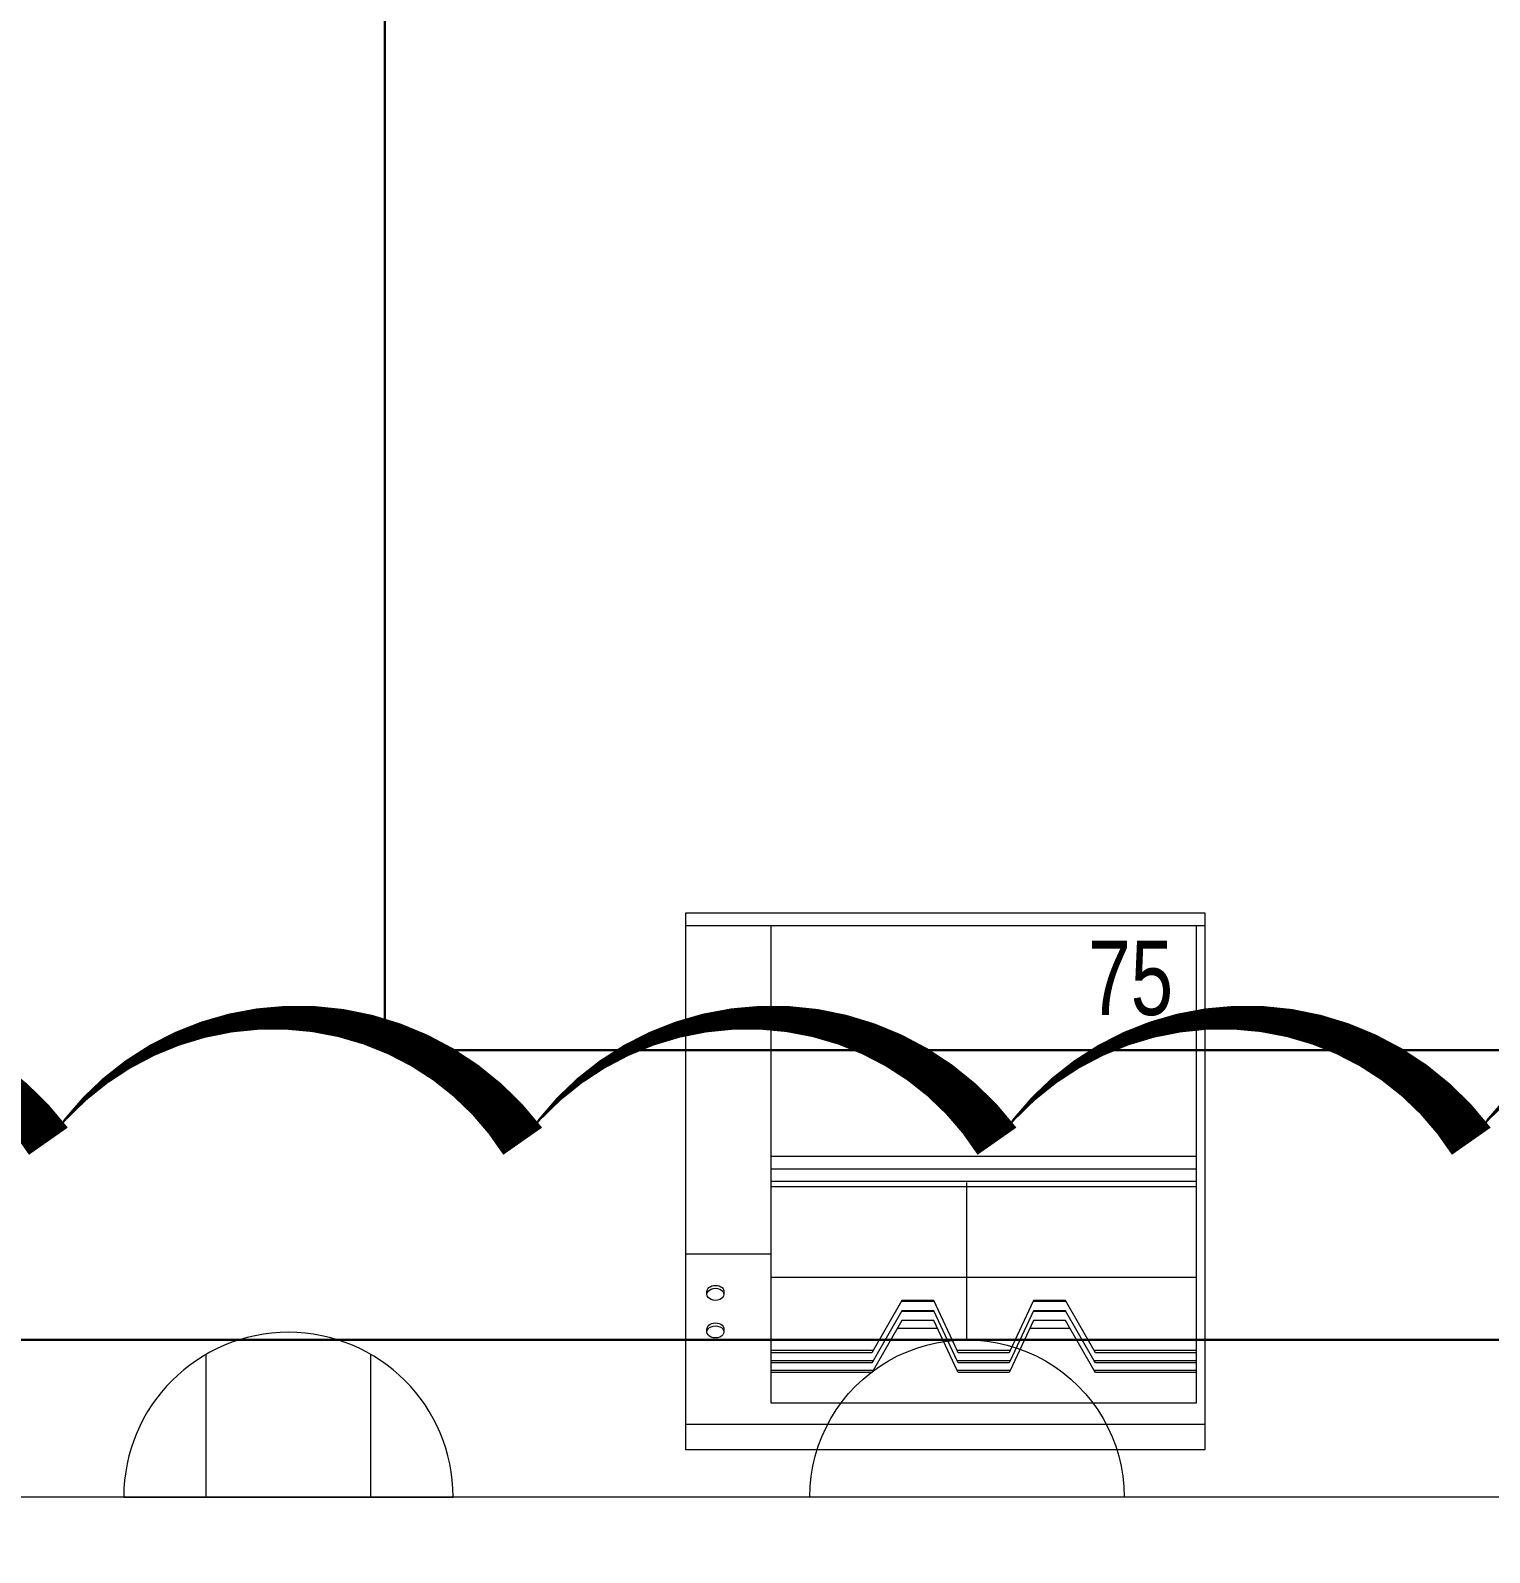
# Model space of a CAD drawing. Header units: metres. Extents: x 75097 to 220695, y -1557923 to -1361206.
# Drawn here: x 111656 to 113370, y -1438413 to -1436626 of the extents above; entities that cross this region are included whole.
import ezdxf

# ---------------------------------------------------------------- set-up
doc = ezdxf.new("R2010")
doc.units = ezdxf.units.M
doc.layers.get('0').update_dxf_attribs({"lineweight": 0})
for name, color, linetype, lineweight in [('A-100 - Copy$0$Medical Equipment and Furniture', 8, 'Continuous', 0), ('A-100 - Copy$0$Walls', 8, 'Continuous', 0), ('E-LG', 245, 'Continuous', 30)]:
    doc.layers.add(name, color=color, linetype=linetype, lineweight=lineweight)
doc.layers.add('E-POWR', color=7, linetype='Continuous', lineweight=9, true_color=0x4e7e3e)
doc.layers.add('REV 01', color=7, linetype='Continuous', lineweight=0, true_color=0xe41b4d)
doc.layers.add('PD-VENT', color=8, linetype='Continuous')
doc.styles.add('A-100 - Copy$0$X3G_ENTITY_257CFD', font='swisscl.ttf', dxfattribs={"height": 200})

# ---------------------------------------------------------------- blocks, each defined once
blk = doc.blocks.new('NORMAL SOCKET')
at = {"layer": 'E-POWR'}
for p, q in [((0, 307.7), (0, 615.4)), ((-307.7, 0), (307.7, 0))]:
    blk.add_line(p, q, dxfattribs=at)
blk.add_ellipse((0, 0), major_axis=(32.8, 305.9), ratio=1, start_param=4.81904, end_param=7.960633, dxfattribs=at)
blk = doc.blocks.new('WALL OUTLET')
at = {"layer": 'E-POWR', "extrusion": (9.94399e-05, 4.90741e-07, 1)}
blk.add_line((-193.4, 0, 0), (193.4, 0, 0), dxfattribs=at)
blk.add_line((-193.4, 0, 0), (193.4, 0, 0), dxfattribs=at)
at = {"layer": 'E-POWR', "extrusion": (9.94399e-05, 4.90741e-07, 1), "elevation": 0}
for points in [[(-96.7, 0), (-96.7, 167.5)], [(96.7, 0), (96.7, 167.5)]]:
    blk.add_lwpolyline(points, dxfattribs=at)
at = {"layer": 'E-POWR', "extrusion": (9.94399e-05, 4.90741e-07, 1)}
blk.add_arc((0, 0, 0), 193.4, 359.9963, 179.9963, dxfattribs=at)
blk = doc.blocks.new('A-100 - Copy$0$FILM PRINTER MULTI FORMAT FOR RADIOLOGY DEPARTMENT')
at = {"layer": 'A-100 - Copy$0$Medical Equipment and Furniture'}
for p, q in [((-803237.1, -359655.8, 2.4), (-803847.1, -359655.8, 2.4)), ((-803747.1, -359670.8, 2.4), (-803847.1, -359670.8, 2.4)), ((-803247.1, -359670.8, 2.4), (-803747.1, -359670.8, 2.4)), ((-803747.1, -359670.8, 2.4), (-803747.1, -360055.8, 2.4)), ((-803247.1, -360055.8, 2.4), (-803247.1, -359670.8, 2.4)), ((-803237.1, -359670.8, 2.4), (-803247.1, -359670.8, 2.4)), ((-803747.1, -359941.4, 2.4), (-803247.1, -359941.4, 2.4)), ((-803747.1, -359956, 2.4), (-803247.1, -359956, 2.4)), ((-803247.1, -359970.9, 2.4), (-803747.1, -359970.9, 2.4)), ((-803247.1, -359977.3, 2.4), (-803747.1, -359977.3, 2.4)), ((-803847.1, -360055.8, 2.4), (-803747.1, -360055.8, 2.4)), ((-803747.1, -360055.8, 2.4), (-803747.1, -360083.9, 2.4)), ((-803247.1, -360083.9, 2.4), (-803247.1, -360055.8, 2.4)), ((-803747.1, -360083.6, 2.4), (-803747.1, -360169.5, 2.4)), ((-803247.1, -360083.6, 2.4), (-803747.1, -360083.6, 2.4)), ((-803247.1, -360169.5, 2.4), (-803247.1, -360083.6, 2.4)), ((-803822.1, -360103.5, 2.4), (-803822.1, -360100, 2.4)), ((-803802.1, -360100, 2.4), (-803802.1, -360103.5, 2.4)), ((-803593.1, -360110.8, 2.4), (-803627, -360169.5, 2.4)), ((-803593.1, -360122.9, 2.4), (-803627, -360181.5, 2.4)), ((-803593.5, -360111.4, 2.4), (-803555.4, -360111.4, 2.4)), ((-803555.6, -360110.8, 2.4), (-803593.1, -360110.8, 2.4)), ((-803555.6, -360122.9, 2.4), (-803593.1, -360122.9, 2.4)), ((-803528.3, -360169.5, 2.4), (-803555.6, -360110.8, 2.4)), ((-803528.3, -360181.5, 2.4), (-803555.6, -360122.9, 2.4)), ((-803438.6, -360110.8, 2.4), (-803466, -360169.5, 2.4)), ((-803438.6, -360122.9, 2.4), (-803466, -360181.5, 2.4)), ((-803438.9, -360111.4, 2.4), (-803400.8, -360111.4, 2.4)), ((-803401.1, -360110.8, 2.4), (-803438.6, -360110.8, 2.4)), ((-803401.1, -360122.9, 2.4), (-803438.6, -360122.9, 2.4)), ((-803367.2, -360169.5, 2.4), (-803401.1, -360110.8, 2.4)), ((-803367.2, -360181.5, 2.4), (-803401.1, -360122.9, 2.4)), ((-803593.1, -360134.1, 2.4), (-803627, -360192.8, 2.4)), ((-803593.5, -360123.4, 2.4), (-803555.4, -360123.4, 2.4)), ((-803555.6, -360134.1, 2.4), (-803593.1, -360134.1, 2.4)), ((-803528.3, -360192.8, 2.4), (-803555.6, -360134.1, 2.4)), ((-803438.6, -360134.1, 2.4), (-803466, -360192.8, 2.4)), ((-803438.9, -360123.4, 2.4), (-803400.8, -360123.4, 2.4)), ((-803401.1, -360134.1, 2.4), (-803438.6, -360134.1, 2.4)), ((-803367.2, -360192.8, 2.4), (-803401.1, -360134.1, 2.4)), ((-803822.1, -360147.6, 2.4), (-803822.1, -360144.1, 2.4)), ((-803802.1, -360144.1, 2.4), (-803802.1, -360147.6, 2.4)), ((-803598.5, -360143.4, 2.4), (-803551.3, -360143.4, 2.4)), ((-803442.9, -360143.4, 2.4), (-803395.8, -360143.4, 2.4)), ((-803747.1, -360169.5, 2.4), (-803747.1, -360172, 2.4)), ((-803627, -360169.5, 2.4), (-803747.1, -360169.5, 2.4)), ((-803628.5, -360172, 2.4), (-803747.1, -360172, 2.4)), ((-803747.1, -360172.1, 2.4), (-803747.1, -360181.5, 2.4)), ((-803627, -360169.5, 2.4), (-803628.5, -360172, 2.4)), ((-803466, -360169.5, 2.4), (-803528.3, -360169.5, 2.4)), ((-803527.1, -360172, 2.4), (-803528.3, -360169.5, 2.4)), ((-803467.1, -360172, 2.4), (-803527.1, -360172, 2.4)), ((-803466, -360169.5, 2.4), (-803467.1, -360172, 2.4)), ((-803365.8, -360172, 2.4), (-803367.2, -360169.5, 2.4)), ((-803247.1, -360169.5, 2.4), (-803367.2, -360169.5, 2.4)), ((-803247.1, -360172, 2.4), (-803365.8, -360172, 2.4)), ((-803247.1, -360172, 2.4), (-803247.1, -360169.5, 2.4)), ((-803247.1, -360181.5, 2.4), (-803247.1, -360172.1, 2.4)), ((-803747.1, -360181.5, 2.4), (-803747.1, -360184, 2.4)), ((-803627, -360181.5, 2.4), (-803747.1, -360181.5, 2.4)), ((-803628.5, -360184, 2.4), (-803747.1, -360184, 2.4)), ((-803747.1, -360184, 2.4), (-803747.1, -360192.8, 2.4)), ((-803747.1, -360192.8, 2.4), (-803747.1, -360195.3, 2.4)), ((-803627, -360192.8, 2.4), (-803747.1, -360192.8, 2.4)), ((-803627, -360181.5, 2.4), (-803628.5, -360184, 2.4)), ((-803627, -360192.8, 2.4), (-803628.5, -360195.3, 2.4)), ((-803466, -360181.5, 2.4), (-803528.3, -360181.5, 2.4)), ((-803527.1, -360184, 2.4), (-803528.3, -360181.5, 2.4)), ((-803466, -360192.8, 2.4), (-803528.3, -360192.8, 2.4)), ((-803527.1, -360195.3, 2.4), (-803528.3, -360192.8, 2.4)), ((-803467.1, -360184, 2.4), (-803527.1, -360184, 2.4)), ((-803466, -360181.5, 2.4), (-803467.1, -360184, 2.4)), ((-803466, -360192.8, 2.4), (-803467.1, -360195.3, 2.4)), ((-803365.8, -360184, 2.4), (-803367.2, -360181.5, 2.4)), ((-803247.1, -360181.5, 2.4), (-803367.2, -360181.5, 2.4)), ((-803365.8, -360195.3, 2.4), (-803367.2, -360192.8, 2.4)), ((-803247.1, -360192.8, 2.4), (-803367.2, -360192.8, 2.4)), ((-803247.1, -360184, 2.4), (-803365.8, -360184, 2.4)), ((-803247.1, -360184, 2.4), (-803247.1, -360181.5, 2.4)), ((-803247.1, -360192.8, 2.4), (-803247.1, -360184, 2.4)), ((-803247.1, -360195.3, 2.4), (-803247.1, -360192.8, 2.4)), ((-803628.5, -360195.3, 2.4), (-803747.1, -360195.3, 2.4)), ((-803747.1, -360195.3, 2.4), (-803747.1, -360230.8, 2.4)), ((-803467.1, -360195.3, 2.4), (-803527.1, -360195.3, 2.4)), ((-803247.1, -360195.3, 2.4), (-803365.8, -360195.3, 2.4)), ((-803247.1, -360230.8, 2.4), (-803247.1, -360195.3, 2.4)), ((-803747.1, -360230.8, 2.4), (-803247.1, -360230.8, 2.4)), ((-803847.1, -360255.8, 2.4), (-803237.1, -360255.8, 2.4))]:
    blk.add_line(p, q, dxfattribs=at)
at = {"layer": 'A-100 - Copy$0$Medical Equipment and Furniture', "elevation": 2.4}
blk.add_lwpolyline([(-803237.1, -359655.8), (-803847.1, -359655.8), (-803847.1, -360285.8), (-803237.1, -360285.8), (-803237.1, -359655.8)], dxfattribs=at)
at = {"layer": 'A-100 - Copy$0$Medical Equipment and Furniture', "extrusion": (0, 0, -1)}
for centre, major_axis, start_param, end_param in [((-803812.1, -360100, 2.4), (-10, 0), 6.039227, 7.853982), ((-803812.1, -360103.5, 2.4), (10, 0), 1.570796, 4.712389), ((-803812.1, -360100, 2.4), (-10, 0), 1.570796, 3.385551), ((-803812.1, -360103.5, 2.4), (-10, 0), 1.570796, 4.712389), ((-803812.1, -360144.1, 2.4), (-10, 0), 6.039227, 7.853982), ((-803812.1, -360147.6, 2.4), (-10, 0), 4.712389, 7.853982), ((-803812.1, -360144.1, 2.4), (-10, 0), 1.570796, 3.385551), ((-803812.1, -360147.6, 2.4), (10, 0), 4.712389, 7.853982)]:
    blk.add_ellipse(centre, major_axis=major_axis, ratio=0.707107, start_param=start_param, end_param=end_param, dxfattribs=at)
blk = doc.blocks.new('A-100 - Copy')
at = {"layer": 'A-100 - Copy$0$Walls'}
blk.add_line((115033.8, -1438347.7, 2.4), (109430.3, -1438347.7, 2.4), dxfattribs=at)
at = {"layer": 'A-100 - Copy$0$Medical Equipment and Furniture'}
blk.add_blockref('A-100 - Copy$0$FILM PRINTER MULTI FORMAT FOR RADIOLOGY DEPARTMENT', (916272.9, -1078006.2, -2.4), dxfattribs=at)
at = {"layer": 'A-100 - Copy$0$Medical Equipment and Furniture', "insert": (112948.5, -1437783, 0), "char_height": 87.47, "attachment_point": 8, "style": 'A-100 - Copy$0$X3G_ENTITY_257CFD'}
blk.add_mtext('75', dxfattribs=at)

msp = doc.modelspace()

# ---------------------------------------------------------------- linework, layer by layer
at = {"layer": 'E-LG', "color": 1}
msp.add_lwpolyline([(114121.9, -1438163.1), (113976.1, -1437823.1), (112072.6, -1437823.1), (112072.6, -1431172), (112496.9, -1430971.6), (112081, -1430928.9), (112081, -1425669.9), (112433.9, -1425522.7), (112069.9, -1425406.5), (108550.8, -1425406.5), (108550.8, -1424950.6), (108261.7, -1424857.6), (108557.5, -1424816.6), (108557.5, -1421791.1), (108261.7, -1421679.4), (108556.9, -1421628.8), (112349.4, -1421628.8), (112433.9, -1421592.4), (112335.3, -1421540.3), (108551.1, -1421540.3), (108551.1, -1418318.7), (108261.7, -1418252.7)], dxfattribs=at)
at = {"layer": 'E-POWR', "const_width": 3}
msp.add_lwpolyline([(109614.9, -1436993.5), (109614.9, -1438163.1), (114826.4, -1438163.1), (114826.4, -1437454.8), (114824.2, -1435547.7), (114826.4, -1434391.8)], dxfattribs=at)

# ---------------------------------------------------------------- block references
at = {"layer": 'E-POWR', "color": 85, "xscale": -0.6, "yscale": 0.6, "zscale": 0.6}
msp.add_blockref('NORMAL SOCKET', (112756.2, -1438347.7, 2.4), dxfattribs=at)
at = {"layer": 'PD-VENT', "color": 85, "rotation": 359.9962567090469}
msp.add_blockref('WALL OUTLET', (111959.4, -1438347.7, 2.4), dxfattribs=at)

# ---------------------------------------------------------------- next in the draw order: block references
msp.add_blockref('A-100 - Copy', (0, 0))

# ---------------------------------------------------------------- next in the draw order: linework, layer by layer
at = {"layer": 'REV 01', "elevation": 0}
msp.add_lwpolyline([(108892.4, -1438512.2, 0, 55.7, -0.520567), (108892.4, -1437929.9, 0, 55.7, -0.520567), (109449.4, -1437929.9, 0, 55.7, -0.520567), (110006.4, -1437929.9, 0, 55.7, -0.520567), (110563.5, -1437929.9, 0, 55.7, -0.520567), (111120.5, -1437929.9, 0, 55.7, -0.520567), (111677.5, -1437929.9, 0, 55.7, -0.520567), (112234.5, -1437929.9, 0, 55.7, -0.520567), (112791.5, -1437929.9, 0, 55.7, -0.520567), (113348.5, -1437929.9, 0, 55.7, -0.520567), (113905.6, -1437929.9, 0, 55.7, -0.520567), (114462.6, -1437929.9, 0, 55.7, -0.520567), (115019.6, -1437929.9, 0, 55.7, -0.520567), (115576.6, -1437929.9, 0, 55.7, -0.520567), (115720.9, -1438342.7, 0, 55.7, -0.520567), (115720.9, -1438899.7, 0, 55.7, -0.520567)], format="xyseb", dxfattribs=at)

doc.saveas('drawing.dxf')
